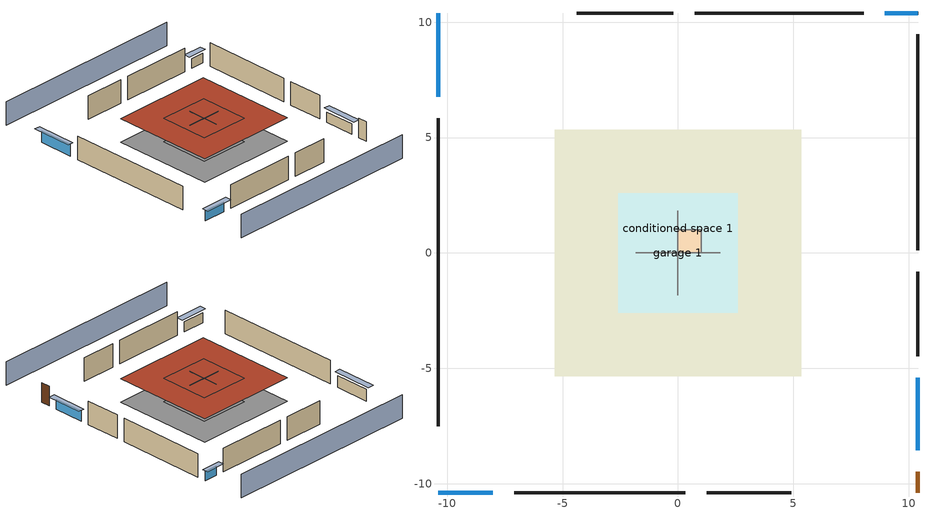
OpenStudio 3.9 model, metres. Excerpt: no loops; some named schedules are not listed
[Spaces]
garage 1
 floor foundation (Slab1 construction): -2.59,-2.59 -2.59,2.59 2.59,2.59 2.59,-2.59 z0
 wall outside (Wall1 construction): 8.04,10.39 0.72,10.39 z0:2.44
 wall outside (Wall2 construction): 10.39,-4.47 10.39,-0.81 z0:2.44
 wall outside (Wall9 construction): 1.25,-10.39 4.9,-10.39 z0:2.44
 wall to conditioned space 1 (Wall5 construction Reversed): 0,1.83 0,-1.83 z0:2.44
 wall to conditioned space 1 (Wall6 construction Reversed): -1.83,0 1.83,0 z0:2.44
 roof outside (Roof1 construction): -2.59,2.59 -2.59,-2.59 2.59,-2.59 2.59,2.59 z2.44
conditioned space 1
 floor foundation (Slab2 construction): -5.34,-5.34 -5.34,5.34 5.34,5.34 5.34,-5.34 z0
 wall outside (Wall3 construction): -10.39,5.83 -10.39,-7.5 z0:2.44
 wall outside (Wall4 construction): -0.21,10.39 -4.39,10.39 z0:2.44
 wall outside (Wall7 construction): 10.39,0.12 10.39,9.47 z0:2.44
 wall outside (Wall8 construction): -7.09,-10.39 0.32,-10.39 z0:2.44
 wall outside (AdiabaticWallConstruction): -10.39,10.4 -10.39,6.76 z0:1.22; 10.4,10.39 8.97,10.39 z0:0.98; 10.39,-8.55 10.39,-5.4 z0:1.07; -10.4,-10.39 -8.02,-10.39 z0:1.04
 wall outside (AdiabaticWallConstruction 1): 10.39,-10.4 10.39,-9.48 z0:2.03
 window (WindowConstruction): -10.39,10.39 -10.39,6.76 z0:1.22
 window (WindowConstruction 1): 10.39,10.39 8.97,10.39 z0:0.98
 window (WindowConstruction 2): 10.39,-8.55 10.39,-5.4 z0:1.07
 window (WindowConstruction 3): -10.39,-10.39 -8.02,-10.39 z0:1.04
 door (Door): 10.39,-10.39 10.39,-9.48 z0:2.03
 roof outside (Roof2 construction): -5.34,5.34 -5.34,-5.34 5.34,-5.34 5.34,5.34 z2.44
central ac and furnace airloop ret air space
 floor adiabatic (AdiabaticConst): 0,0 0,1 1,1 1,0 z0
 wall adiabatic (AdiabaticConst): 0,1 0,0 1,0 1,1 0,1 z0:1
 ceiling adiabatic (AdiabaticConst): 1,0 1,1 0,1 0,0 z1
shading: -10.39,-14.97 10.39,-14.97 / 10.39,14.97 -10.39,14.97 z0:2.44; -10.39,6.46 -10.39,10.7 -11,10.7 -11,6.46 z1.52; 8.66,10.39 10.7,10.39 10.7,11 8.66,11 z1.28; 10.39,-5.09 10.39,-8.86 11,-8.86 11,-5.09 z1.37; -7.71,-10.39 -10.7,-10.39 -10.7,-11 -7.71,-11 z1.34
[Site]
Portland Intl Arpt_OR: Latitude {deg}=45.59; Longitude {deg}=-122.6; Time Zone {hr}=-8; Elevation {m}=33; Terrain=Suburbs; Keep Site Location Information=Yes
[Site:GroundTemperature:Shallow]
10.2558, 8.96328, 8.85977, 9.47314, 11.9355, 14.3863, 16.5111, 17.8571, 17.9714, 16.8767, 14.8061, 12.4304
[Site:WaterMainsTemperature]
Calculation Method=Schedule; Temperature Schedule=mains temperature schedule
[Building]
Building 1
[Material] Roughness=Rough
Name | Thickness {m} | Conductivity {W/m-K} | Density {kg/m3} | Specific Heat {J/kg-K} | Thermal Absorptance | Solar Absorptance | Visible Absorptance
asphalt or fiberglass shingles | 0.00635 | 0.162714 | 1121.4 | 1465.45 | 0.9 | 0.85 | 0.85
roof rigid ins | 0.00254769 | 0.029427 | 32.04 | 1214.23 | 0.9 | 0.7 | 0.7
osb sheathing 0.5 in. | 0.0127 | 0.115458 | 512.64 | 1214.23 | 0.9 | 0.6 | 0.6
roof rigid ins 1 | 0.103632 | 0.029427 | 32.04 | 1214.23 | 0.9 | 0.7 | 0.7
osb sheathing 0.75 in. | 0.01905 | 0.115458 | 512.64 | 1214.23 | 0.9 | 0.7 | 0.7
roof stud and cavity | 0.2032 | 0.0828465 | 78.34581 | 1123.46 | 0.9 | 0.7 | 0.7
gypsum board | 0.0127 | 0.160291 | 801 | 837.4 | 0.9 | 0.6 | 0.6
wood siding | 0.0254 | 0.102417 | 544.68 | 1172.36 | 0.9 | 0.85 | 0.85
osb sheathing 0.5 in. 1 | 0.0127 | 0.115458 | 512.64 | 1214.23 | 0.9 | 0.7 | 0.7
wall stud and cavity | 0.1397 | 0.727959 | 139.0536 | 1170.24 | 0.9 | 0.6 | 0.6
wall stud and cavity 1 | 0.1397 | 0.117713 | 139.0536 | 1170.24 | 0.9 | 0.7 | 0.7
osb sheathing 0.5 in. 2; osb sheathing 0.5 in. 3 | 0.0127 | 0.115458 | 512.64 | 1214.23
wall stud and cavity 2 | 0.1397 | 0.103501 | 139.0536 | 1170.24 | 0.9 | 0.7 | 0.7
concrete 4.0 in. | 0.1016 | 1.803125 | 2242.8 | 837.4 | 0.9 | 0.7 | 0.7
floor covering | 0.0127 | 0.0450781 | 54.468 | 1339.84 | 0.9 | 0.9 | 0.9
wood siding 1; wood siding 2 | 0.0254 | 0.102417 | 544.68 | 1172.36
wall rigid ins | 0.512978 | 0.029427 | 32.04 | 1214.23 | 0.9 | 0.7 | 0.7
wall stud and cavity 3 | 0.0889 | 0.380278 | 52.3479 | 1209.89 | 0.9 | 0.7 | 0.7
door material | 0.04445 | 0.0612267 | 512.64 | 1214.23 | 0.9 | 0.7 | 0.7
wall stud and cavity 4 | 0.0889 | 0.391764 | 83.0341 | 1211.67 | 0.9 | 0.7 | 0.7
furniture material conditioned space 1; furniture material garage 1 | 0.1524 | 0.115458 | 640.8 | 1214.23 | 0.9 | 0.6 | 0.6
[Construction]
Roof1 construction: asphalt or fiberglass shingles, roof rigid ins, osb sheathing 0.5 in.
Roof2 construction: asphalt or fiberglass shingles, roof rigid ins 1, osb sheathing 0.75 in., roof stud and cavity, gypsum board
Wall1 construction; Wall2 construction: wood siding, osb sheathing 0.5 in. 1, wall stud and cavity
Wall3 construction; Wall4 construction: wood siding, osb sheathing 0.5 in. 1, wall stud and cavity 1, gypsum board
Wall5 construction Reversed: gypsum board, wall stud and cavity 2, osb sheathing 0.5 in. 2
Wall6 construction Reversed: gypsum board, wall stud and cavity 2, osb sheathing 0.5 in. 3
Wall7 construction; Wall8 construction: wood siding, osb sheathing 0.5 in. 3, wall stud and cavity 1, gypsum board
Wall9 construction: wood siding, osb sheathing 0.5 in. 3, wall stud and cavity
Slab1 construction: concrete 4.0 in.
Slab2 construction: concrete 4.0 in., floor covering
WindowConstruction; WindowConstruction 1; WindowConstruction 2; WindowConstruction 3: WindowMaterial
AdiabaticWallConstruction: wood siding 1, wall rigid ins, wall stud and cavity 3, gypsum board
Door: door material
AdiabaticWallConstruction 1: wood siding 2, wall rigid ins, wall stud and cavity 3, gypsum board
PartitionWallConstruction: gypsum board, wall stud and cavity 4, gypsum board
furniture construction conditioned space 1: furniture material conditioned space 1
furniture construction garage 1: furniture material garage 1
AdiabaticConst: Adiabatic
[WindowMaterial:SimpleGlazingSystem]
WindowMaterial: U-Factor {W/m2-K}=1.93052; Solar Heat Gain Coefficient=0.49
[Material:NoMass]
Adiabatic: Roughness=Rough; Thermal Resistance {m2-K/W}=176.1
[ThermalZone] Multiplier=1; Use Ideal Air Loads=No
Name | Volume {m3} | Thermostat
conditioned space | 278.185 | conditioned space temperature setpoint
garage | 65.242
central ac and furnace airloop ret air zone | 1
[Sizing:Zone] Zone Cooling Design Supply Air Temperature Input Method=SupplyAirTemperature; Zone Cooling Design Supply Air Temperature {C}=14; Zone Cooling Design Supply Air Temperature Difference {deltaC}=11.11; Zone Heating Design Supply Air Temperature Input Method=SupplyAirTemperature; Zone Heating Design Supply Air Temperature {C}=40; Zone Heating Design Supply Air Temperature Difference {deltaC}=11.11; Zone Cooling Design Supply Air Humidity Ratio {kg-H2O/kg-air}=0.0085; Zone Heating Design Supply Air Humidity Ratio {kg-H2O/kg-air}=0.008; Cooling Design Air Flow Method=DesignDay; Heating Design Air Flow Method=DesignDay; Account for Dedicated Outdoor Air System=No; Dedicated Outdoor Air System Control Strategy=NeutralSupplyAir; Dedicated Outdoor Air Low Setpoint Temperature for Design {C}=autosize; Dedicated Outdoor Air High Setpoint Temperature for Design {C}=autosize; Zone Load Sizing Method=Sensible Load Only No Latent Load; Zone Latent Cooling Design Supply Air Humidity Ratio Input Method=HumidityRatioDifference; Zone Cooling Design Supply Air Humidity Ratio Difference {kgWater/kgDryAir}=0.005; Zone Latent Heating Design Supply Air Humidity Ratio Input Method=HumidityRatioDifference; Zone Humidification Design Supply Air Humidity Ratio Difference {kgWater/kgDryAir}=0.005; Sizing Option=Coincident
garage; central ac and furnace airloop ret air zone
[Space]
Name | Thermal Zone | Volume {m3}
conditioned space 1 | conditioned space | 278.185
garage 1 | garage | 65.242
central ac and furnace airloop ret air space | central ac and furnace airloop ret air zone
[ThermostatSetpoint:DualSetpoint]
conditioned space temperature setpoint: Heating Setpoint Temperature Schedule=heating setpoint; Cooling Setpoint Temperature Schedule=cooling setpoint; Temperature Difference Between Cutout And Setpoint {deltaC}=0
[Foundation:Kiva] Wall Height Above Grade {m}=0.1016; Wall Depth Below Slab {m}=0.2032
Name | Initial Indoor Air Temperature {C}
Foundation Kiva 1 | 13.4258
Foundation Kiva 2 | 16.3889
[Foundation:Kiva:Settings]
Soil Conductivity {W/m-K}=1.3848; Soil Density {kg/m3}=1842.3; Soil Specific Heat {J/kg-K}=418.7; Ground Solar Absorptivity=0.9; Ground Thermal Absorptivity=0.9; Ground Surface Roughness {m}=0.03; Far-Field Width {m}=40; Deep-Ground Boundary Condition=ZeroFlux; Deep-Ground Depth {m}=40; Minimum Cell Dimension {m}=0.2; Maximum Cell Growth Coefficient=3; Simulation Timestep=Timestep
[SurfaceProperty:ExposedFoundationPerimeter] Exposed Perimeter Calculation Method=TotalExposedPerimeter
Name | Total Exposed Perimeter {m}
Slab1 | 14.6304
Slab2 | 39.80688
[SurfaceProperty:IncidentSolarMultiplier] Incident Solar Multiplier=1; Incident Solar Multiplier Schedule=trans schedule winter=0.85 summer=0.7
Window1; Window2; Window3; Window4
[InternalMass:Definition] Design Level Calculation Method=SurfaceArea
Name | Construction | Surface Area {m2}
partition wall mass | PartitionWallConstruction | 114.085
furniture mass conditioned space 1 | furniture construction conditioned space 1 | 45.63397
furniture mass garage 1 | furniture construction garage 1 | 2.67561
[InternalMass] Multiplier=1
Name | Internal Mass Definition | Space or SpaceType
partition wall mass | partition wall mass | conditioned space 1
furniture mass conditioned space 1 | furniture mass conditioned space 1 | conditioned space 1
furniture mass garage 1 | furniture mass garage 1 | garage 1
[Fan:SystemModel]
central ac and furnace supply fan: Availability Schedule=Always On Discrete; Design Maximum Air Flow Rate {m3/s}=0.351129; Speed Control Method=Discrete; Electric Power Minimum Flow Rate Fraction=0.2; Design Pressure Rise {Pa}=500; Motor Efficiency=1; Motor In Air Stream Fraction=1; Design Electric Power Consumption {W}=autosize; Design Power Sizing Method=PowerPerFlow; Electric Power Per Unit Flow Rate {W/(m3/s)}=794.58; Electric Power Per Unit Flow Rate Per Unit Pressure {W-s/m3-Pa}=1.66667; Fan Total Efficiency=0.7; Motor Loss Radiative Fraction=0; Speed Flow Fraction 1=0.81855; Speed Electric Power Fraction 1=0.54844; Speed Flow Fraction 2=1; Speed Electric Power Fraction 2=1
[EnergyManagementSystem:Sensor]
Name | Output Variable or Output Meter Index Key | Output Variable or Output Meter
central_ac_and_furnace_supply_fan_s; central_ac_and_furnace_supply_fan_s_1 | central ac and furnace supply fan | Fan Electricity Energy
water_heater_amb_temp; fridge_tin_s_1 | garage | Zone Mean Air Temperature
water_heater_amb_rh | garage | Zone Air Relative Humidity
water_heater_T_set | water heater setpoint | Schedule Value
out_pb_s |  | Site Outdoor Air Barometric Pressure
out_wt_s |  | Site Outdoor Air Humidity Ratio
site_vw_s |  | Site Wind Speed
cool_season | cooling season schedule | Schedule Value
central_ac_and_furnace_airloop_Fan_RTF_s | central ac and furnace supply fan | Fan Runtime Fraction Speed 1
central_ac_and_furnace_airloop_Fan_RTF_s_1 | central ac and furnace supply fan | Fan Runtime Fraction Speed 2
central_ac_and_furnace_airloop_AH_MFR_s | Node 5 | System Node Mass Flow Rate
central_ac_and_furnace_airloop_AH_VFR_s | Node 5 | System Node Current Density Volume Flow Rate
central_ac_and_furnace_airloop_AH_Tout_s | Node 5 | System Node Temperature
central_ac_and_furnace_airloop_AH_Wout_s | Node 5 | System Node Humidity Ratio
central_ac_and_furnace_airloop_RA_T_s | Node 8 | System Node Temperature
central_ac_and_furnace_airloop_Ra_W_s | Node 8 | System Node Humidity Ratio
central_ac_and_furnace_airloop_0_DZ_T_s | garage | Zone Air Temperature
central_ac_and_furnace_airloop_0_DZ_W_s | garage | Zone Mean Air Humidity Ratio
natural_vent_s | natural vent schedule | Schedule Value
htg_sp_s | heating setpoint | Schedule Value
clg_sp_s | cooling setpoint | Schedule Value
mech_vent_range_fan_0_sch_s | mech vent range fan 0 schedule | Schedule Value
mech_vent_bath_fan_0_sch_s | mech vent bath fan 0 schedule | Schedule Value
clothes_dryer_exhaust_0_sch_s | clothes_dryer | Schedule Value
htg_load_cond |  | Heating:EnergyTransfer:Zone:CONDITIONED SPACE
clg_load_cond |  | Cooling:EnergyTransfer:Zone:CONDITIONED SPACE
htg_load_duct |  | Heating:EnergyTransfer:Zone:CENTRAL AC AND FURNACE AIRLOOP RET AIR ZONE
clg_load_duct |  | Cooling:EnergyTransfer:Zone:CENTRAL AC AND FURNACE AIRLOOP RET AIR ZONE
s_conv | Roof2 | Surface Inside Face Convection Heat Gain Energy
s_ig | Roof2 | Surface Inside Face Internal Gains Radiation Heat Gain Energy
s_sol | Roof2 | Surface Inside Face Solar Radiation Heat Gain Energy
s_lgt | Roof2 | Surface Inside Face Lights Radiation Heat Gain Energy
s_surf | Roof2 | Surface Inside Face Net Surface Thermal Radiation Heat Gain Energy
s_conv_1 | Slab2 | Surface Inside Face Convection Heat Gain Energy
s_ig_1 | Slab2 | Surface Inside Face Internal Gains Radiation Heat Gain Energy
s_sol_1 | Slab2 | Surface Inside Face Solar Radiation Heat Gain Energy
s_lgt_1 | Slab2 | Surface Inside Face Lights Radiation Heat Gain Energy
s_surf_1 | Slab2 | Surface Inside Face Net Surface Thermal Radiation Heat Gain Energy
ss_sol | Door1 | Surface Inside Face Solar Radiation Heat Gain Energy
ss_lgt | Door1 | Surface Inside Face Lights Radiation Heat Gain Energy
ss_conv | Door1 | Surface Inside Face Convection Heat Gain Energy
ss_ig | Door1 | Surface Inside Face Internal Gains Radiation Heat Gain Energy
ss_surf | Door1 | Surface Inside Face Net Surface Thermal Radiation Heat Gain Energy
ss_conv_1 | Window1 | Surface Inside Face Convection Heat Gain Energy
ss_ig_1 | Window1 | Surface Inside Face Internal Gains Radiation Heat Gain Energy
ss_surf_1 | Window1 | Surface Inside Face Net Surface Thermal Radiation Heat Gain Energy
ss_trans_in | Window1 | Surface Window Transmitted Solar Radiation Rate
ss_back_out | Window1 | Surface Window Shortwave from Zone Back Out Window Heat Transfer Rate
ss_trans_out | Window1 | Surface Inside Face Initial Transmitted Diffuse Transmitted Out Window Solar Radiation Rate
ss_conv_2 | Window2 | Surface Inside Face Convection Heat Gain Energy
ss_ig_2 | Window2 | Surface Inside Face Internal Gains Radiation Heat Gain Energy
ss_surf_2 | Window2 | Surface Inside Face Net Surface Thermal Radiation Heat Gain Energy
ss_trans_in_1 | Window2 | Surface Window Transmitted Solar Radiation Rate
ss_back_out_1 | Window2 | Surface Window Shortwave from Zone Back Out Window Heat Transfer Rate
ss_trans_out_1 | Window2 | Surface Inside Face Initial Transmitted Diffuse Transmitted Out Window Solar Radiation Rate
ss_conv_3 | Window3 | Surface Inside Face Convection Heat Gain Energy
ss_ig_3 | Window3 | Surface Inside Face Internal Gains Radiation Heat Gain Energy
ss_surf_3 | Window3 | Surface Inside Face Net Surface Thermal Radiation Heat Gain Energy
ss_trans_in_2 | Window3 | Surface Window Transmitted Solar Radiation Rate
ss_back_out_2 | Window3 | Surface Window Shortwave from Zone Back Out Window Heat Transfer Rate
ss_trans_out_2 | Window3 | Surface Inside Face Initial Transmitted Diffuse Transmitted Out Window Solar Radiation Rate
ss_conv_4 | Window4 | Surface Inside Face Convection Heat Gain Energy
ss_ig_4 | Window4 | Surface Inside Face Internal Gains Radiation Heat Gain Energy
ss_surf_4 | Window4 | Surface Inside Face Net Surface Thermal Radiation Heat Gain Energy
ss_trans_in_3 | Window4 | Surface Window Transmitted Solar Radiation Rate
ss_back_out_3 | Window4 | Surface Window Shortwave from Zone Back Out Window Heat Transfer Rate
ss_trans_out_3 | Window4 | Surface Inside Face Initial Transmitted Diffuse Transmitted Out Window Solar Radiation Rate
s_conv_2 | Wall3 | Surface Inside Face Convection Heat Gain Energy
s_ig_2 | Wall3 | Surface Inside Face Internal Gains Radiation Heat Gain Energy
s_sol_2 | Wall3 | Surface Inside Face Solar Radiation Heat Gain Energy
s_lgt_2 | Wall3 | Surface Inside Face Lights Radiation Heat Gain Energy
s_surf_2 | Wall3 | Surface Inside Face Net Surface Thermal Radiation Heat Gain Energy
s_conv_3 | Wall4 | Surface Inside Face Convection Heat Gain Energy
s_ig_3 | Wall4 | Surface Inside Face Internal Gains Radiation Heat Gain Energy
s_sol_3 | Wall4 | Surface Inside Face Solar Radiation Heat Gain Energy
s_lgt_3 | Wall4 | Surface Inside Face Lights Radiation Heat Gain Energy
s_surf_3 | Wall4 | Surface Inside Face Net Surface Thermal Radiation Heat Gain Energy
s_conv_4 | Wall5 | Surface Inside Face Convection Heat Gain Energy
s_ig_4 | Wall5 | Surface Inside Face Internal Gains Radiation Heat Gain Energy
s_sol_4 | Wall5 | Surface Inside Face Solar Radiation Heat Gain Energy
s_lgt_4 | Wall5 | Surface Inside Face Lights Radiation Heat Gain Energy
s_surf_4 | Wall5 | Surface Inside Face Net Surface Thermal Radiation Heat Gain Energy
s_conv_5 | Wall6 | Surface Inside Face Convection Heat Gain Energy
s_ig_5 | Wall6 | Surface Inside Face Internal Gains Radiation Heat Gain Energy
s_sol_5 | Wall6 | Surface Inside Face Solar Radiation Heat Gain Energy
s_lgt_5 | Wall6 | Surface Inside Face Lights Radiation Heat Gain Energy
s_surf_5 | Wall6 | Surface Inside Face Net Surface Thermal Radiation Heat Gain Energy
s_conv_6 | Wall7 | Surface Inside Face Convection Heat Gain Energy
s_ig_6 | Wall7 | Surface Inside Face Internal Gains Radiation Heat Gain Energy
s_sol_6 | Wall7 | Surface Inside Face Solar Radiation Heat Gain Energy
s_lgt_6 | Wall7 | Surface Inside Face Lights Radiation Heat Gain Energy
s_surf_6 | Wall7 | Surface Inside Face Net Surface Thermal Radiation Heat Gain Energy
s_conv_7 | Wall8 | Surface Inside Face Convection Heat Gain Energy
s_ig_7 | Wall8 | Surface Inside Face Internal Gains Radiation Heat Gain Energy
s_sol_7 | Wall8 | Surface Inside Face Solar Radiation Heat Gain Energy
s_lgt_7 | Wall8 | Surface Inside Face Lights Radiation Heat Gain Energy
s_surf_7 | Wall8 | Surface Inside Face Net Surface Thermal Radiation Heat Gain Energy
im_conv | furniture mass conditioned space 1 | Surface Inside Face Convection Heat Gain Energy
im_ig | furniture mass conditioned space 1 | Surface Inside Face Internal Gains Radiation Heat Gain Energy
im_sol | furniture mass conditioned space 1 | Surface Inside Face Solar Radiation Heat Gain Energy
[ElectricEquipment:Definition] Design Level Calculation Method=EquipmentLevel
Name | Design Level {W} | Fraction Latent | Fraction Radiant | Fraction Lost
ceiling fan | 17.5997 | 0 | 0.558 | 0
clothes washer | 263.267 | 0.03 | 0.162 | 0.7
clothes dryer | 238.407 | 0.015 | 0.081 | 0.85
dishwasher | 485.625 | 0.3 | 0.18 | 0.4
fridge | 49.4292 | 0 | 0.6 | 0
fridge 2 | 100.822 | 0 | 0.6 | 0
cooking range | 72.1457 | 0.16 | 0.384 | 0.2
misc tv | 545.679 | 0 | 0.6 | 0
misc plug loads | 341.453 | 0.021 | 0.558 | 0.049
misc well pump | 93.5335 | 0 | 0 | 1
whole house fan; mech vent house fan | 0 | 0 | 0 | 1
mech vent house fan cfis | 0 | 0 | 0 | 0
mech vent range fan 0; mech vent bath fan 0 | 30 | 0 | 0 | 1
[ElectricEquipment]
Name | Electric Equipment Definition | Space or SpaceType | Schedule
ceiling fan | ceiling fan | conditioned space 1 | ceiling_fan
clothes washer | clothes washer | conditioned space 1 | clothes_washer
clothes dryer | clothes dryer | conditioned space 1 | clothes_dryer
dishwasher | dishwasher | conditioned space 1 | dishwasher
fridge | fridge | conditioned space 1 | fridge schedule
fridge 1 | fridge 2 | garage 1 | fridge schedule 1
cooking range | cooking range | conditioned space 1 | cooking_range
misc tv | misc tv | conditioned space 1 | plug_loads_tv
misc plug loads | misc plug loads | conditioned space 1 | plug_loads_other
misc well pump | misc well pump | conditioned space 1 | misc well pump schedule
whole house fan | whole house fan | conditioned space 1 | Always On Discrete
mech vent house fan | mech vent house fan | conditioned space 1 | mech vent house fan schedule
mech vent house fan cfis | mech vent house fan cfis | conditioned space 1 | mech vent house fan cfis schedule
mech vent range fan 0 | mech vent range fan 0 | conditioned space 1 | mech vent range fan 0 schedule
mech vent bath fan 0 | mech vent bath fan 0 | conditioned space 1 | mech vent bath fan 0 schedule
[OtherEquipment:Definition] Design Level Calculation Method=EquipmentLevel
Name | Design Level {W} | Fraction Latent | Fraction Radiant | Fraction Lost
water heater sens; central ac and furnace airloop_0 SupSensLkToCond; central ac and furnace airloop_0 SupCondToLv; central ac and furnace airloop_0 RetCondToRP; central ac and furnace airloop_0 RetSensLkToRP; central ac and furnace airloop_0 SupCondToDZ; central ac and furnace airloop_0 RetCondToDZ; central ac and furnace airloop_0 SupSensLkToDZ; mech vent house fan sensible load | 0 | 0 | 0 | 0
water heater lat; central ac and furnace airloop_0 SupLatLkToCond; central ac and furnace airloop_0 RetLatLkToRP; central ac and furnace airloop_0 SupLatLkToDZ; mech vent house fan latent load | 0 | 1 | 0 | 0
water heater energy adjustment1 | 0.01 | 0 | 0 | 1
clothes dryer 2 | 3167.28 | 0.015 | 0.081 | 0.85
cooking range 2 | 2114.38 | 0.16 | 0.384 | 0.2
general water use sensible | -61.6891 | 0 | 0.6 | 0
general water use latent | 62.594 | 1 | 0 | 0
[OtherEquipment]
Name | Other Equipment Definition | Space or SpaceType | Schedule | Fuel Type
water heater sens | water heater sens | garage 1 | Always On Discrete
water heater lat | water heater lat | garage 1 | Always On Discrete
water heater energy adjustment1 | water heater energy adjustment1 | garage 1 | Always On Discrete | Electricity
clothes dryer 1 | clothes dryer 2 | conditioned space 1 | clothes_dryer | NaturalGas
cooking range 1 | cooking range 2 | conditioned space 1 | cooking_range | NaturalGas
general water use sensible | general water use sensible | conditioned space 1 | general water use schedule
general water use latent | general water use latent | conditioned space 1 | general water use schedule
central ac and furnace airloop_0 SupSensLkToCond | central ac and furnace airloop_0 SupSensLkToCond | conditioned space 1 | Always On Discrete
central ac and furnace airloop_0 SupLatLkToCond | central ac and furnace airloop_0 SupLatLkToCond | conditioned space 1 | Always On Discrete
central ac and furnace airloop_0 SupCondToLv | central ac and furnace airloop_0 SupCondToLv | conditioned space 1 | Always On Discrete
central ac and furnace airloop_0 RetCondToRP | central ac and furnace airloop_0 RetCondToRP | central ac and furnace airloop ret air space | Always On Discrete
central ac and furnace airloop_0 RetSensLkToRP | central ac and furnace airloop_0 RetSensLkToRP | central ac and furnace airloop ret air space | Always On Discrete
central ac and furnace airloop_0 RetLatLkToRP | central ac and furnace airloop_0 RetLatLkToRP | central ac and furnace airloop ret air space | Always On Discrete
central ac and furnace airloop_0 SupCondToDZ | central ac and furnace airloop_0 SupCondToDZ | garage 1 | Always On Discrete
central ac and furnace airloop_0 RetCondToDZ | central ac and furnace airloop_0 RetCondToDZ | garage 1 | Always On Discrete
central ac and furnace airloop_0 SupSensLkToDZ | central ac and furnace airloop_0 SupSensLkToDZ | garage 1 | Always On Discrete
central ac and furnace airloop_0 SupLatLkToDZ | central ac and furnace airloop_0 SupLatLkToDZ | garage 1 | Always On Discrete
mech vent house fan sensible load | mech vent house fan sensible load | conditioned space 1 | Always On Discrete
mech vent house fan latent load | mech vent house fan latent load | conditioned space 1 | Always On Discrete
[WaterUse:Equipment:Definition]
Name | Peak Flow Rate {m3/s}
clothes washer | 2.83796e-06
dishwasher | 7.5216e-06
[Lights:Definition] Design Level Calculation Method=LightingLevel; Fraction Radiant=0.6; Fraction Visible=0.2; Return Air Fraction=0
Name | Lighting Level {W}
interior lighting | 219.248
garage lighting | 9.697
[Lights] Fraction Replaceable=1
Name | Lights Definition | Space or SpaceType | Schedule
interior lighting | interior lighting | conditioned space 1 | lighting_interior
garage lighting | garage lighting | garage 1 | lighting_garage
[Exterior:Lights:Definition]
exterior lighting: Design Level {W}=6.19068
[Exterior:Lights]
exterior lighting: Exterior Lights Definition=exterior lighting; Schedule=exterior lighting schedule
[People:Definition]
occupants: Number of People Calculation Method=People; Number of People {people}=3; Fraction Radiant=0.314171; Sensible Heat Fraction=0.56303; Carbon Dioxide Generation Rate {m3/s-W}=0; Enable ASHRAE 55 Comfort Warnings=No; Mean Radiant Temperature Calculation Type=EnclosureAveraged
[People]
occupants: People Definition=occupants; Space or SpaceType=conditioned space 1; Number of People Schedule=occupants; Activity Level Schedule=occupants activity schedule; Multiplier=1
[ZoneMixing] Schedule=Always On Continuous; Design Flow Rate Calculation Method=Flow/Zone; Design Flow Rate {m3/s}=0
Name | Zone or Space | Source Zone or Space
central ac and furnace airloop_0 ZoneMixDZToCond mix | conditioned space | garage
central ac and furnace airloop_0 ZoneMixCondToDZ mix | garage | conditioned space
[SpaceInfiltration:DesignFlowRate] Schedule=Always On Discrete; Design Flow Rate Calculation Method=Flow/Space; Design Flow Rate {m3/s}=0
Name | Space or SpaceType
natural vent flow; whole house fan flow; infil flow | conditioned space 1
garage 1 duct leakage imbalance infil flow | garage 1
[SpaceInfiltration:EffectiveLeakageArea]
infil garage 1: Space or SpaceType=garage 1; Schedule=Always On Discrete; Effective Air Leakage Area {cm2}=203.878; Stack Coefficient=0.000129147; Wind Coefficient=4.38083e-05
